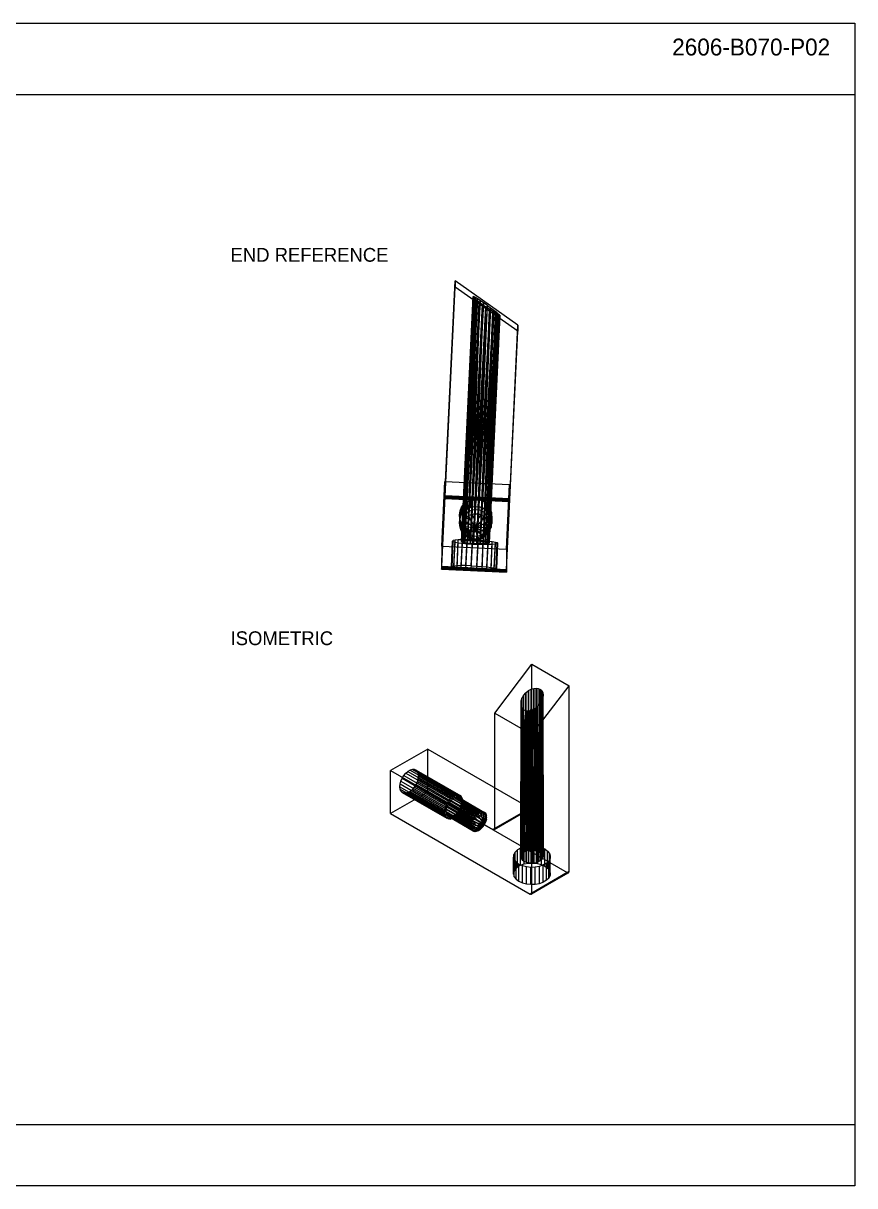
# Model space of a CAD drawing. Header units: inches. Extents: x 0.5 to 33.5, y 0.5 to 21.5.
# Drawn here: x 18.47 to 33.53, y 0.47 to 21.53 of the extents above; entities that cross this region are included whole.
import ezdxf
from ezdxf.enums import TextEntityAlignment as Align

# ---------------------------------------------------------------- set-up
doc = ezdxf.new("R2010")
doc.units = ezdxf.units.IN
doc.header["$MEASUREMENT"] = 0

msp = doc.modelspace()

# ---------------------------------------------------------------- linework, layer by layer
at = {"layer": 'OUTLINE'}
for p, q in [((0.472, 21.528), (33.528, 21.528)), ((33.528, 21.528), (33.528, 0.472)), ((0.472, 20.236), (33.528, 20.236)), ((26.103, 12.973), (26.288, 16.861)), ((27.428, 16.061), (26.288, 16.861)), ((26.288, 16.861), (26.288, 16.75)), ((26.047, 11.692), (26.288, 16.75)), ((27.427, 15.95), (26.288, 16.75)), ((26.404, 12.141), (26.615, 16.576)), ((26.404, 12.141), (26.616, 16.573)), ((26.412, 12.146), (26.619, 16.577)), ((26.634, 16.572), (26.412, 12.146)), ((26.619, 16.569), (26.412, 12.135)), ((26.412, 12.135), (26.63, 16.557)), ((26.433, 12.15), (26.634, 16.572)), ((26.66, 16.558), (26.433, 12.15)), ((26.63, 16.557), (26.433, 12.128)), ((26.433, 12.128), (26.65, 16.539)), ((26.467, 12.154), (26.66, 16.558)), ((26.65, 16.539), (26.467, 12.122)), ((26.696, 16.537), (26.467, 12.154)), ((26.467, 12.122), (26.682, 16.512)), ((26.512, 12.155), (26.696, 16.537)), ((26.745, 16.506), (26.512, 12.155)), ((26.512, 12.116), (26.727, 16.478)), ((26.566, 12.155), (26.745, 16.506)), ((26.804, 16.466), (26.566, 12.155)), ((26.566, 12.111), (26.783, 16.436)), ((26.619, 16.577), (26.615, 16.576)), ((26.615, 16.576), (26.616, 16.573)), ((26.616, 16.573), (26.619, 16.569)), ((26.634, 16.572), (26.619, 16.577)), ((26.619, 16.569), (26.63, 16.557)), ((26.624, 12.154), (26.804, 16.466)), ((26.783, 16.436), (26.624, 12.107)), ((26.63, 16.557), (26.65, 16.539)), ((26.66, 16.558), (26.634, 16.572)), ((26.65, 16.539), (26.682, 16.512)), ((26.696, 16.537), (26.66, 16.558)), ((26.682, 16.512), (26.727, 16.478)), ((26.745, 16.506), (26.696, 16.537)), ((26.727, 16.478), (26.783, 16.436)), ((26.804, 16.466), (26.745, 16.506)), ((26.783, 16.436), (26.846, 16.39)), ((26.869, 16.421), (26.804, 16.466)), ((26.869, 16.421), (26.624, 12.154)), ((26.624, 12.107), (26.846, 16.39)), ((26.684, 12.104), (26.846, 16.39)), ((26.911, 16.345), (26.684, 12.104)), ((26.869, 16.421), (26.685, 12.151)), ((26.685, 12.151), (26.933, 16.375)), ((26.933, 16.375), (26.743, 12.147)), ((26.743, 12.103), (26.911, 16.345)), ((26.97, 16.305), (26.743, 12.103)), ((26.989, 16.334), (26.796, 12.142)), ((26.796, 12.103), (26.97, 16.305)), ((27.019, 16.274), (26.796, 12.103)), ((26.841, 12.104), (27.019, 16.274)), ((27.056, 16.253), (26.841, 12.104)), ((27.033, 16.299), (26.842, 12.136)), ((26.842, 12.136), (27.065, 16.272)), ((26.911, 16.345), (26.846, 16.39)), ((26.869, 16.421), (26.933, 16.375)), ((27.065, 16.272), (26.876, 12.13)), ((26.876, 12.13), (27.085, 16.254)), ((26.876, 12.108), (27.056, 16.253)), ((27.082, 16.239), (26.876, 12.108)), ((27.085, 16.254), (26.897, 12.123)), ((26.897, 12.123), (27.096, 16.242)), ((26.897, 12.112), (27.082, 16.239)), ((27.096, 16.234), (26.897, 12.112)), ((27.099, 16.238), (26.904, 12.117)), ((26.904, 12.117), (27.1, 16.235)), ((26.97, 16.305), (26.911, 16.345)), ((26.933, 16.375), (26.989, 16.334)), ((27.019, 16.274), (26.97, 16.305)), ((26.989, 16.334), (27.033, 16.299)), ((27.056, 16.253), (27.019, 16.274)), ((27.033, 16.299), (27.065, 16.272)), ((27.082, 16.239), (27.056, 16.253)), ((27.065, 16.272), (27.085, 16.254)), ((27.096, 16.234), (27.082, 16.239)), ((27.085, 16.254), (27.096, 16.242)), ((27.096, 16.242), (27.099, 16.238)), ((27.1, 16.235), (27.096, 16.234)), ((27.099, 16.238), (27.1, 16.235)), ((27.278, 12.917), (27.428, 16.061)), ((27.428, 16.061), (27.427, 15.95)), ((27.222, 11.636), (27.427, 15.95)), ((26.046, 12.056), (26.101, 13.226)), ((26.101, 13.226), (26.1, 12.92)), ((26.101, 13.226), (27.276, 13.171)), ((27.221, 12.001), (27.276, 13.171)), ((27.276, 13.171), (27.275, 12.864)), ((26.1, 12.92), (26.101, 12.92)), ((26.1, 12.92), (27.275, 12.864)), ((26.101, 12.937), (26.102, 12.948)), ((26.101, 12.929), (26.101, 12.937)), ((26.101, 12.937), (27.276, 12.882)), ((26.101, 12.923), (26.101, 12.929)), ((26.101, 12.929), (27.276, 12.874)), ((26.101, 12.92), (26.101, 12.923)), ((26.101, 12.923), (27.276, 12.868)), ((26.101, 12.92), (27.276, 12.865)), ((26.102, 12.948), (26.103, 12.96)), ((26.102, 12.948), (27.277, 12.892)), ((26.103, 12.973), (27.278, 12.917)), ((26.103, 12.96), (26.103, 12.973)), ((26.103, 12.96), (27.278, 12.904)), ((26.45, 12.818), (26.506, 12.862)), ((26.506, 12.862), (26.505, 12.728)), ((26.506, 12.862), (26.57, 12.892)), ((26.57, 12.892), (26.639, 12.905)), ((26.57, 12.892), (26.57, 12.758)), ((26.639, 12.905), (26.71, 12.902)), ((26.639, 12.905), (26.639, 12.772)), ((26.778, 12.882), (26.71, 12.902)), ((26.71, 12.902), (26.71, 12.768)), ((26.839, 12.846), (26.778, 12.882)), ((26.778, 12.882), (26.778, 12.748)), ((26.89, 12.797), (26.839, 12.846)), ((26.839, 12.846), (26.839, 12.713)), ((27.275, 12.864), (27.276, 12.865)), ((27.276, 12.882), (27.277, 12.892)), ((27.276, 12.874), (27.276, 12.882)), ((27.276, 12.868), (27.276, 12.874)), ((27.276, 12.865), (27.276, 12.868)), ((27.277, 12.892), (27.278, 12.904)), ((27.278, 12.904), (27.278, 12.917)), ((26.367, 12.627), (26.379, 12.697)), ((26.379, 12.697), (26.407, 12.762)), ((26.379, 12.697), (26.379, 12.563)), ((26.407, 12.762), (26.45, 12.818)), ((26.407, 12.762), (26.407, 12.628)), ((26.407, 12.628), (26.45, 12.684)), ((26.45, 12.818), (26.45, 12.684)), ((26.45, 12.684), (26.505, 12.728)), ((26.452, 12.602), (26.487, 12.648)), ((26.487, 12.648), (26.533, 12.684)), ((26.487, 12.648), (26.487, 12.572)), ((26.505, 12.728), (26.57, 12.758)), ((26.533, 12.684), (26.586, 12.709)), ((26.533, 12.684), (26.533, 12.609)), ((26.533, 12.609), (26.585, 12.633)), ((26.57, 12.758), (26.639, 12.772)), ((26.586, 12.709), (26.585, 12.633)), ((26.585, 12.633), (26.643, 12.645)), ((26.585, 12.633), (26.632, 12.558)), ((26.586, 12.709), (26.643, 12.72)), ((26.643, 12.645), (26.632, 12.558)), ((26.639, 12.772), (26.71, 12.768)), ((26.643, 12.72), (26.643, 12.645)), ((26.643, 12.72), (26.701, 12.717)), ((26.643, 12.645), (26.701, 12.642)), ((26.701, 12.717), (26.701, 12.642)), ((26.757, 12.701), (26.701, 12.717)), ((26.757, 12.625), (26.701, 12.642)), ((26.701, 12.642), (26.704, 12.555)), ((26.778, 12.748), (26.71, 12.768)), ((26.757, 12.701), (26.757, 12.625)), ((26.807, 12.671), (26.757, 12.701)), ((26.839, 12.713), (26.778, 12.748)), ((26.807, 12.671), (26.807, 12.596)), ((26.849, 12.631), (26.807, 12.671)), ((26.89, 12.663), (26.839, 12.713)), ((26.928, 12.737), (26.89, 12.797)), ((26.89, 12.797), (26.89, 12.663)), ((26.927, 12.603), (26.89, 12.663)), ((26.928, 12.737), (26.927, 12.603)), ((26.95, 12.67), (26.928, 12.737)), ((26.95, 12.67), (26.949, 12.536)), ((26.955, 12.599), (26.95, 12.67)), ((26.367, 12.627), (26.367, 12.494)), ((26.373, 12.557), (26.367, 12.627)), ((26.367, 12.494), (26.379, 12.563)), ((26.372, 12.423), (26.367, 12.494)), ((26.373, 12.557), (26.372, 12.423)), ((26.394, 12.356), (26.372, 12.423)), ((26.395, 12.49), (26.373, 12.557)), ((26.379, 12.563), (26.407, 12.628)), ((26.395, 12.49), (26.394, 12.356)), ((26.432, 12.43), (26.395, 12.49)), ((26.419, 12.491), (26.429, 12.548)), ((26.419, 12.491), (26.419, 12.416)), ((26.423, 12.433), (26.419, 12.491)), ((26.419, 12.416), (26.519, 12.476)), ((26.419, 12.416), (26.429, 12.473)), ((26.423, 12.433), (26.423, 12.358)), ((26.441, 12.378), (26.423, 12.433)), ((26.429, 12.548), (26.452, 12.602)), ((26.429, 12.548), (26.429, 12.473)), ((26.429, 12.473), (26.452, 12.526)), ((26.429, 12.473), (26.519, 12.476)), ((26.432, 12.43), (26.432, 12.296)), ((26.483, 12.381), (26.432, 12.43)), ((26.452, 12.602), (26.452, 12.526)), ((26.452, 12.526), (26.487, 12.572)), ((26.452, 12.526), (26.519, 12.476)), ((26.487, 12.572), (26.533, 12.609)), ((26.487, 12.572), (26.566, 12.53)), ((26.519, 12.476), (26.66, 12.391)), ((26.519, 12.476), (26.59, 12.434)), ((26.533, 12.609), (26.566, 12.53)), ((26.566, 12.53), (26.613, 12.46)), ((26.59, 12.434), (26.66, 12.391)), ((26.613, 12.46), (26.66, 12.391)), ((26.632, 12.558), (26.646, 12.474)), ((26.646, 12.474), (26.66, 12.391)), ((26.682, 12.473), (26.66, 12.391)), ((26.809, 12.463), (26.66, 12.391)), ((26.714, 12.456), (26.66, 12.391)), ((26.735, 12.427), (26.66, 12.391)), ((26.704, 12.555), (26.682, 12.473)), ((26.757, 12.625), (26.704, 12.555)), ((26.767, 12.521), (26.714, 12.456)), ((26.809, 12.463), (26.735, 12.427)), ((26.807, 12.596), (26.757, 12.625)), ((26.807, 12.596), (26.767, 12.521)), ((26.849, 12.555), (26.767, 12.521)), ((26.849, 12.555), (26.807, 12.596)), ((26.88, 12.506), (26.809, 12.463)), ((26.902, 12.393), (26.809, 12.463)), ((26.898, 12.451), (26.809, 12.463)), ((26.849, 12.631), (26.849, 12.555)), ((26.88, 12.581), (26.849, 12.631)), ((26.88, 12.506), (26.849, 12.555)), ((26.872, 12.409), (26.915, 12.465)), ((26.88, 12.581), (26.88, 12.506)), ((26.898, 12.526), (26.88, 12.581)), ((26.898, 12.451), (26.88, 12.506)), ((26.893, 12.411), (26.902, 12.468)), ((26.898, 12.526), (26.898, 12.451)), ((26.902, 12.468), (26.898, 12.526)), ((26.902, 12.393), (26.898, 12.451)), ((26.902, 12.468), (26.902, 12.393)), ((26.915, 12.465), (26.914, 12.332)), ((26.915, 12.465), (26.943, 12.53)), ((26.949, 12.536), (26.927, 12.603)), ((26.943, 12.53), (26.955, 12.599)), ((26.943, 12.53), (26.943, 12.396)), ((26.943, 12.396), (26.954, 12.466)), ((26.954, 12.466), (26.949, 12.536)), ((26.955, 12.599), (26.954, 12.466)), ((26.432, 12.296), (26.394, 12.356)), ((26.423, 12.358), (26.419, 12.416)), ((26.419, 12.416), (26.512, 12.337)), ((26.419, 12.416), (26.66, 12.391)), ((26.441, 12.303), (26.423, 12.358)), ((26.423, 12.358), (26.512, 12.337)), ((26.482, 12.247), (26.432, 12.296)), ((26.441, 12.378), (26.441, 12.303)), ((26.472, 12.329), (26.441, 12.378)), ((26.441, 12.303), (26.512, 12.337)), ((26.472, 12.254), (26.441, 12.303)), ((26.472, 12.329), (26.472, 12.254)), ((26.514, 12.288), (26.472, 12.329)), ((26.472, 12.254), (26.554, 12.279)), ((26.514, 12.213), (26.472, 12.254)), ((26.483, 12.381), (26.482, 12.247)), ((26.544, 12.211), (26.482, 12.247)), ((26.544, 12.345), (26.483, 12.381)), ((26.512, 12.337), (26.66, 12.391)), ((26.512, 12.337), (26.586, 12.364)), ((26.514, 12.288), (26.514, 12.213)), ((26.564, 12.259), (26.514, 12.288)), ((26.514, 12.213), (26.554, 12.279)), ((26.564, 12.184), (26.514, 12.213)), ((26.544, 12.345), (26.544, 12.211)), ((26.612, 12.325), (26.544, 12.345)), ((26.554, 12.279), (26.607, 12.335)), ((26.564, 12.259), (26.564, 12.184)), ((26.62, 12.242), (26.564, 12.259)), ((26.564, 12.184), (26.617, 12.245)), ((26.586, 12.364), (26.66, 12.391)), ((26.607, 12.335), (26.66, 12.391)), ((26.612, 12.325), (26.611, 12.191)), ((26.612, 12.325), (26.683, 12.321)), ((26.617, 12.245), (26.639, 12.318)), ((26.62, 12.167), (26.617, 12.245)), ((26.62, 12.242), (26.62, 12.167)), ((26.62, 12.242), (26.678, 12.24)), ((26.639, 12.318), (26.66, 12.391)), ((26.902, 12.393), (26.66, 12.391)), ((26.675, 12.316), (26.66, 12.391)), ((26.708, 12.33), (26.66, 12.391)), ((26.731, 12.357), (26.66, 12.391)), ((26.802, 12.323), (26.66, 12.391)), ((26.689, 12.242), (26.675, 12.316)), ((26.678, 12.24), (26.736, 12.251)), ((26.678, 12.164), (26.689, 12.242)), ((26.678, 12.24), (26.678, 12.164)), ((26.683, 12.321), (26.682, 12.188)), ((26.683, 12.321), (26.752, 12.335)), ((26.735, 12.176), (26.689, 12.242)), ((26.755, 12.27), (26.708, 12.33)), ((26.802, 12.323), (26.731, 12.357)), ((26.736, 12.251), (26.735, 12.176)), ((26.736, 12.251), (26.788, 12.275)), ((26.752, 12.335), (26.817, 12.365)), ((26.752, 12.335), (26.752, 12.201)), ((26.752, 12.201), (26.816, 12.231)), ((26.788, 12.2), (26.755, 12.27)), ((26.834, 12.236), (26.755, 12.27)), ((26.788, 12.275), (26.834, 12.312)), ((26.788, 12.275), (26.788, 12.2)), ((26.788, 12.2), (26.834, 12.236)), ((26.902, 12.393), (26.802, 12.323)), ((26.892, 12.336), (26.802, 12.323)), ((26.869, 12.283), (26.802, 12.323)), ((26.817, 12.365), (26.816, 12.231)), ((26.816, 12.231), (26.871, 12.275)), ((26.817, 12.365), (26.872, 12.409)), ((26.834, 12.312), (26.869, 12.358)), ((26.834, 12.312), (26.834, 12.236)), ((26.834, 12.236), (26.869, 12.283)), ((26.869, 12.358), (26.893, 12.411)), ((26.869, 12.358), (26.869, 12.283)), ((26.869, 12.283), (26.892, 12.336)), ((26.872, 12.409), (26.871, 12.275)), ((26.871, 12.275), (26.914, 12.332)), ((26.893, 12.411), (26.892, 12.336)), ((26.892, 12.336), (26.902, 12.393)), ((26.914, 12.332), (26.943, 12.396)), ((26.046, 12.056), (26.044, 11.639)), ((26.046, 12.056), (27.221, 12.001)), ((26.221, 11.681), (26.243, 12.148)), ((26.233, 11.689), (26.255, 12.157)), ((26.233, 11.671), (26.255, 12.139)), ((26.255, 12.157), (26.243, 12.148)), ((26.243, 12.148), (26.255, 12.139)), ((26.29, 12.164), (26.255, 12.157)), ((26.255, 12.139), (26.29, 12.128)), ((26.268, 11.696), (26.29, 12.164)), ((26.268, 11.66), (26.29, 12.128)), ((26.347, 12.169), (26.29, 12.164)), ((26.29, 12.128), (26.346, 12.118)), ((26.324, 11.701), (26.347, 12.169)), ((26.324, 11.65), (26.346, 12.118)), ((26.346, 12.118), (26.421, 12.108)), ((26.421, 12.172), (26.347, 12.169)), ((26.398, 11.64), (26.421, 12.108)), ((26.399, 11.704), (26.421, 12.172)), ((26.412, 12.146), (26.404, 12.141)), ((26.404, 12.141), (26.412, 12.135)), ((26.433, 12.15), (26.412, 12.146)), ((26.412, 12.135), (26.433, 12.128)), ((26.509, 12.172), (26.421, 12.172)), ((26.421, 12.108), (26.508, 12.099)), ((26.467, 12.154), (26.433, 12.15)), ((26.433, 12.128), (26.467, 12.122)), ((26.512, 12.155), (26.467, 12.154)), ((26.467, 12.122), (26.512, 12.116)), ((26.486, 11.704), (26.509, 12.172)), ((26.486, 11.632), (26.508, 12.099)), ((26.508, 12.099), (26.605, 12.093)), ((26.605, 12.17), (26.509, 12.172)), ((26.566, 12.155), (26.512, 12.155)), ((26.512, 12.116), (26.566, 12.111)), ((26.611, 12.191), (26.544, 12.211)), ((26.62, 12.167), (26.564, 12.184)), ((26.624, 12.154), (26.566, 12.155)), ((26.566, 12.111), (26.624, 12.107)), ((26.582, 11.625), (26.605, 12.093)), ((26.583, 11.702), (26.605, 12.17)), ((26.605, 12.17), (26.704, 12.165)), ((26.605, 12.093), (26.704, 12.088)), ((26.611, 12.191), (26.682, 12.188)), ((26.62, 12.167), (26.678, 12.164)), ((26.624, 12.154), (26.685, 12.151)), ((26.624, 12.107), (26.684, 12.104)), ((26.678, 12.164), (26.735, 12.176)), ((26.682, 12.188), (26.752, 12.201)), ((26.682, 11.697), (26.704, 12.165)), ((26.682, 11.62), (26.704, 12.088)), ((26.743, 12.103), (26.684, 12.104)), ((26.685, 12.151), (26.743, 12.147)), ((26.704, 12.165), (26.8, 12.159)), ((26.8, 12.086), (26.704, 12.088)), ((26.735, 12.176), (26.788, 12.2)), ((26.743, 12.147), (26.796, 12.142)), ((26.796, 12.103), (26.743, 12.103)), ((26.778, 11.691), (26.8, 12.159)), ((26.778, 11.618), (26.8, 12.086)), ((26.796, 12.142), (26.842, 12.136)), ((26.841, 12.104), (26.796, 12.103)), ((26.8, 12.159), (26.888, 12.15)), ((26.888, 12.086), (26.8, 12.086)), ((26.876, 12.108), (26.841, 12.104)), ((26.842, 12.136), (26.876, 12.13)), ((26.866, 11.682), (26.888, 12.15)), ((26.866, 11.618), (26.888, 12.086)), ((26.876, 12.13), (26.897, 12.123)), ((26.897, 12.112), (26.876, 12.108)), ((26.888, 12.15), (26.962, 12.14)), ((26.962, 12.089), (26.888, 12.086)), ((26.897, 12.123), (26.904, 12.117)), ((26.904, 12.117), (26.897, 12.112)), ((26.94, 11.672), (26.962, 12.14)), ((26.94, 11.621), (26.962, 12.089)), ((26.962, 12.14), (27.019, 12.13)), ((27.018, 12.094), (26.962, 12.089)), ((26.996, 11.662), (27.019, 12.13)), ((26.996, 11.626), (27.018, 12.094)), ((27.054, 12.101), (27.018, 12.094)), ((27.019, 12.13), (27.054, 12.12)), ((27.031, 11.652), (27.054, 12.12)), ((27.031, 11.633), (27.054, 12.101)), ((27.043, 11.642), (27.066, 12.11)), ((27.054, 12.12), (27.066, 12.11)), ((27.066, 12.11), (27.054, 12.101)), ((27.221, 12.001), (27.219, 11.583)), ((26.044, 11.639), (26.045, 11.639)), ((26.044, 11.639), (27.219, 11.583)), ((26.045, 11.648), (26.046, 11.656)), ((26.045, 11.642), (26.045, 11.648)), ((26.045, 11.648), (27.22, 11.593)), ((26.045, 11.639), (26.045, 11.642)), ((26.045, 11.642), (27.22, 11.587)), ((26.045, 11.639), (27.22, 11.584)), ((26.046, 11.667), (26.047, 11.679)), ((26.046, 11.656), (26.046, 11.667)), ((26.046, 11.667), (27.221, 11.611)), ((26.046, 11.656), (27.221, 11.601)), ((26.047, 11.692), (27.222, 11.636)), ((26.047, 11.679), (26.047, 11.692)), ((26.047, 11.679), (27.222, 11.623)), ((26.233, 11.689), (26.221, 11.681)), ((26.221, 11.681), (26.233, 11.671)), ((26.268, 11.696), (26.233, 11.689)), ((26.233, 11.671), (26.268, 11.66)), ((26.324, 11.701), (26.268, 11.696)), ((26.268, 11.66), (26.324, 11.65)), ((26.399, 11.704), (26.324, 11.701)), ((26.324, 11.65), (26.398, 11.64)), ((26.398, 11.64), (26.486, 11.632)), ((26.486, 11.704), (26.399, 11.704)), ((26.583, 11.702), (26.486, 11.704)), ((26.486, 11.632), (26.582, 11.625)), ((26.582, 11.625), (26.682, 11.62)), ((26.583, 11.702), (26.682, 11.697)), ((26.682, 11.697), (26.778, 11.691)), ((26.778, 11.618), (26.682, 11.62)), ((26.778, 11.691), (26.866, 11.682)), ((26.866, 11.618), (26.778, 11.618)), ((26.866, 11.682), (26.94, 11.672)), ((26.94, 11.621), (26.866, 11.618)), ((26.94, 11.672), (26.996, 11.662)), ((26.996, 11.626), (26.94, 11.621)), ((26.996, 11.662), (27.031, 11.652)), ((27.031, 11.633), (26.996, 11.626)), ((27.031, 11.652), (27.043, 11.642)), ((27.043, 11.642), (27.031, 11.633)), ((27.219, 11.583), (27.22, 11.584)), ((27.22, 11.593), (27.221, 11.601)), ((27.22, 11.587), (27.22, 11.593)), ((27.22, 11.584), (27.22, 11.587)), ((27.221, 11.611), (27.222, 11.623)), ((27.221, 11.601), (27.221, 11.611)), ((27.222, 11.623), (27.222, 11.636)), ((27.006, 9.032), (27.679, 9.917)), ((27.679, 7.33), (27.679, 9.917)), ((27.679, 9.917), (28.353, 9.528)), ((27.668, 9.467), (27.713, 9.481)), ((27.679, 8.643), (28.353, 9.528)), ((27.692, 6.552), (27.713, 9.481)), ((27.713, 9.481), (27.757, 9.486)), ((27.713, 9.481), (27.74, 6.547)), ((27.74, 6.547), (27.757, 9.486)), ((27.757, 9.486), (27.795, 9.48)), ((27.757, 9.486), (27.784, 6.536)), ((27.784, 6.536), (27.795, 9.48)), ((27.795, 9.48), (27.823, 9.468)), ((28.353, 6.163), (28.353, 9.528)), ((27.499, 9.301), (27.481, 9.248)), ((27.499, 9.301), (27.495, 6.483)), ((27.53, 9.354), (27.499, 9.301)), ((27.52, 6.508), (27.499, 9.301)), ((27.53, 9.354), (27.52, 6.508)), ((27.53, 9.354), (27.571, 9.402)), ((27.53, 9.354), (27.554, 6.528)), ((27.554, 6.528), (27.571, 9.402)), ((27.571, 9.402), (27.619, 9.441)), ((27.571, 9.402), (27.596, 6.542)), ((27.596, 6.542), (27.619, 9.441)), ((27.619, 9.441), (27.668, 9.467)), ((27.619, 9.441), (27.643, 6.551)), ((27.643, 6.551), (27.668, 9.467)), ((27.668, 9.467), (27.692, 6.552)), ((27.823, 6.518), (27.823, 9.468)), ((27.823, 9.468), (27.835, 9.46)), ((27.823, 6.518), (27.835, 9.46)), ((27.835, 9.46), (27.846, 9.45)), ((27.846, 9.45), (27.863, 9.428)), ((27.846, 9.45), (27.853, 6.496)), ((27.853, 6.496), (27.863, 9.428)), ((27.878, 9.312), (27.86, 9.259)), ((27.863, 9.428), (27.876, 9.398)), ((27.863, 9.428), (27.873, 6.47)), ((27.873, 6.47), (27.876, 9.398)), ((27.876, 9.398), (27.882, 9.359)), ((27.876, 9.398), (27.882, 6.442)), ((27.882, 9.359), (27.878, 9.312)), ((27.879, 6.414), (27.878, 9.312)), ((27.882, 6.442), (27.882, 9.359)), ((27.481, 9.248), (27.477, 9.201)), ((27.477, 9.201), (27.477, 6.428)), ((27.477, 9.201), (27.483, 9.162)), ((27.477, 6.428), (27.483, 9.162)), ((27.481, 9.248), (27.48, 6.457)), ((27.483, 9.162), (27.486, 6.401)), ((27.483, 9.162), (27.495, 9.132)), ((27.486, 6.401), (27.495, 9.132)), ((27.495, 9.132), (27.506, 6.375)), ((27.495, 9.132), (27.513, 9.11)), ((27.506, 6.375), (27.513, 9.11)), ((27.513, 9.11), (27.524, 9.1)), ((27.524, 9.1), (27.536, 6.353)), ((27.524, 9.1), (27.536, 9.092)), ((27.536, 6.353), (27.536, 9.092)), ((27.536, 9.092), (27.564, 9.08)), ((27.564, 9.08), (27.602, 9.075)), ((27.564, 9.08), (27.575, 6.335)), ((27.575, 6.335), (27.602, 9.075)), ((27.602, 9.075), (27.646, 9.079)), ((27.602, 9.075), (27.619, 6.324)), ((27.619, 6.324), (27.646, 9.079)), ((27.646, 9.079), (27.691, 9.093)), ((27.646, 9.079), (27.667, 6.319)), ((27.667, 6.319), (27.691, 9.093)), ((27.691, 9.093), (27.74, 9.119)), ((27.691, 9.093), (27.716, 6.32)), ((27.716, 6.32), (27.74, 9.119)), ((27.74, 9.119), (27.788, 9.158)), ((27.74, 9.119), (27.763, 6.329)), ((27.763, 6.329), (27.788, 9.158)), ((27.788, 9.158), (27.829, 9.206)), ((27.788, 9.158), (27.805, 6.343)), ((27.805, 6.343), (27.829, 9.206)), ((27.86, 9.259), (27.829, 9.206)), ((27.839, 6.363), (27.829, 9.206)), ((27.86, 9.259), (27.839, 6.363)), ((27.864, 6.387), (27.86, 9.259)), ((27.006, 6.941), (27.006, 9.032)), ((27.006, 9.032), (27.679, 8.643)), ((27.679, 5.774), (27.679, 8.643)), ((25.793, 8.381), (25.119, 7.992)), ((25.793, 7.603), (25.793, 8.381)), ((25.793, 8.381), (27.646, 7.311)), ((25.476, 8.002), (25.435, 7.978)), ((25.516, 8.013), (25.476, 8.002)), ((25.476, 8.002), (26.285, 7.535)), ((25.552, 8.012), (25.516, 8.013)), ((25.516, 8.013), (26.324, 7.547)), ((25.582, 7.999), (25.552, 8.012)), ((25.552, 8.012), (26.36, 7.546)), ((25.119, 7.992), (26.972, 6.922)), ((25.119, 7.213), (25.119, 7.992)), ((25.292, 7.749), (25.307, 7.801)), ((25.307, 7.801), (25.33, 7.853)), ((25.307, 7.801), (26.115, 7.334)), ((25.33, 7.853), (25.36, 7.902)), ((25.33, 7.853), (26.138, 7.386)), ((25.36, 7.902), (25.396, 7.944)), ((25.36, 7.902), (26.169, 7.435)), ((25.396, 7.944), (25.435, 7.978)), ((25.396, 7.944), (26.205, 7.478)), ((25.435, 7.978), (26.244, 7.512)), ((25.605, 7.974), (25.582, 7.999)), ((25.582, 7.999), (26.391, 7.532)), ((25.582, 7.741), (25.605, 7.793)), ((25.619, 7.938), (25.605, 7.974)), ((25.605, 7.974), (26.414, 7.507)), ((25.605, 7.793), (25.619, 7.845)), ((25.605, 7.793), (26.414, 7.326)), ((25.624, 7.894), (25.619, 7.938)), ((25.619, 7.938), (26.428, 7.471)), ((25.619, 7.845), (25.624, 7.894)), ((25.619, 7.845), (26.428, 7.378)), ((25.624, 7.894), (26.433, 7.427)), ((25.793, 7.603), (25.119, 7.213)), ((25.287, 7.7), (25.292, 7.749)), ((25.287, 7.7), (26.096, 7.233)), ((25.292, 7.656), (25.287, 7.7)), ((25.292, 7.749), (26.101, 7.282)), ((25.292, 7.656), (26.101, 7.189)), ((25.307, 7.621), (25.292, 7.656)), ((25.307, 7.621), (26.115, 7.154)), ((25.33, 7.595), (25.307, 7.621)), ((25.33, 7.595), (26.138, 7.128)), ((25.36, 7.582), (25.33, 7.595)), ((25.36, 7.582), (26.169, 7.115)), ((25.396, 7.581), (25.36, 7.582)), ((25.435, 7.592), (25.396, 7.581)), ((25.396, 7.581), (26.205, 7.114)), ((25.476, 7.616), (25.435, 7.592)), ((25.435, 7.592), (26.244, 7.125)), ((25.476, 7.616), (25.516, 7.65)), ((25.476, 7.616), (26.285, 7.149)), ((25.516, 7.65), (25.552, 7.692)), ((25.516, 7.65), (26.324, 7.183)), ((25.552, 7.692), (25.582, 7.741)), ((25.552, 7.692), (26.36, 7.225)), ((25.582, 7.741), (26.391, 7.274)), ((25.793, 7.603), (28.32, 6.144)), ((26.115, 7.334), (26.138, 7.386)), ((26.138, 7.386), (26.169, 7.435)), ((26.142, 7.334), (26.161, 7.376)), ((26.161, 7.376), (26.186, 7.416)), ((26.161, 7.376), (26.617, 7.113)), ((26.169, 7.435), (26.205, 7.478)), ((26.186, 7.416), (26.215, 7.451)), ((26.186, 7.416), (26.642, 7.153)), ((26.205, 7.478), (26.244, 7.512)), ((26.215, 7.451), (26.248, 7.479)), ((26.215, 7.451), (26.671, 7.188)), ((26.285, 7.535), (26.244, 7.512)), ((26.281, 7.499), (26.248, 7.479)), ((26.248, 7.479), (26.704, 7.216)), ((26.314, 7.508), (26.281, 7.499)), ((26.281, 7.499), (26.737, 7.235)), ((26.324, 7.547), (26.285, 7.535)), ((26.314, 7.508), (26.769, 7.245)), ((26.343, 7.507), (26.314, 7.508)), ((26.36, 7.546), (26.324, 7.547)), ((26.343, 7.507), (26.799, 7.244)), ((26.368, 7.496), (26.343, 7.507)), ((26.391, 7.532), (26.36, 7.546)), ((26.368, 7.496), (26.824, 7.233)), ((26.387, 7.475), (26.368, 7.496)), ((26.387, 7.475), (26.843, 7.212)), ((26.399, 7.446), (26.387, 7.475)), ((26.387, 7.327), (26.399, 7.37)), ((26.414, 7.507), (26.391, 7.532)), ((26.399, 7.446), (26.855, 7.183)), ((26.403, 7.41), (26.399, 7.446)), ((26.399, 7.37), (26.403, 7.41)), ((26.399, 7.37), (26.855, 7.106)), ((26.403, 7.41), (26.859, 7.147)), ((26.428, 7.471), (26.414, 7.507)), ((26.414, 7.326), (26.428, 7.378)), ((26.433, 7.427), (26.428, 7.471)), ((26.428, 7.378), (26.433, 7.427)), ((25.119, 7.213), (27.646, 5.755)), ((26.096, 7.233), (26.101, 7.282)), ((26.101, 7.189), (26.096, 7.233)), ((26.101, 7.282), (26.115, 7.334)), ((26.115, 7.154), (26.101, 7.189)), ((26.126, 7.25), (26.13, 7.291)), ((26.126, 7.25), (26.582, 6.987)), ((26.13, 7.214), (26.126, 7.25)), ((26.13, 7.291), (26.142, 7.334)), ((26.13, 7.291), (26.586, 7.028)), ((26.13, 7.214), (26.586, 6.951)), ((26.142, 7.185), (26.13, 7.214)), ((26.142, 7.334), (26.598, 7.071)), ((26.142, 7.185), (26.598, 6.922)), ((26.161, 7.164), (26.142, 7.185)), ((26.161, 7.164), (26.617, 6.901)), ((26.186, 7.153), (26.161, 7.164)), ((26.248, 7.162), (26.215, 7.152)), ((26.281, 7.181), (26.248, 7.162)), ((26.248, 7.162), (26.704, 6.899)), ((26.281, 7.181), (26.314, 7.209)), ((26.281, 7.181), (26.737, 6.918)), ((26.285, 7.149), (26.324, 7.183)), ((26.314, 7.209), (26.343, 7.244)), ((26.314, 7.209), (26.769, 6.946)), ((26.324, 7.183), (26.36, 7.225)), ((26.343, 7.244), (26.368, 7.284)), ((26.343, 7.244), (26.799, 6.981)), ((26.36, 7.225), (26.391, 7.274)), ((26.368, 7.284), (26.387, 7.327)), ((26.368, 7.284), (26.824, 7.021)), ((26.387, 7.327), (26.843, 7.064)), ((26.391, 7.274), (26.414, 7.326)), ((26.642, 7.153), (26.671, 7.188)), ((26.671, 7.188), (26.704, 7.216)), ((26.671, 7.188), (26.727, 7.143)), ((26.737, 7.235), (26.704, 7.216)), ((26.704, 7.216), (26.727, 7.143)), ((26.769, 7.245), (26.737, 7.235)), ((26.737, 7.235), (26.769, 7.167)), ((26.769, 7.245), (26.769, 7.167)), ((26.799, 7.244), (26.769, 7.245)), ((26.769, 7.167), (26.786, 7.093)), ((26.799, 7.244), (26.806, 7.168)), ((26.824, 7.233), (26.799, 7.244)), ((26.806, 7.168), (26.805, 7.093)), ((26.824, 7.233), (26.806, 7.168)), ((26.843, 7.212), (26.824, 7.233)), ((26.843, 7.212), (26.831, 7.145)), ((26.855, 7.183), (26.831, 7.145)), ((26.855, 7.183), (26.843, 7.212)), ((26.859, 7.147), (26.855, 7.183)), ((27.646, 7.311), (26.972, 6.922)), ((27.653, 7.307), (26.979, 6.918)), ((27.66, 7.306), (26.987, 6.917)), ((27.667, 7.307), (26.993, 6.918)), ((27.672, 7.31), (26.998, 6.921)), ((27.676, 7.315), (27.002, 6.926)), ((27.679, 7.322), (27.005, 6.933)), ((27.679, 7.33), (27.006, 6.941)), ((27.646, 7.311), (27.653, 7.307)), ((27.653, 7.307), (27.66, 7.306)), ((27.66, 7.306), (27.667, 7.307)), ((27.667, 7.307), (27.672, 7.31)), ((27.672, 7.31), (27.676, 7.315)), ((27.676, 7.315), (27.679, 7.322)), ((27.679, 7.322), (27.679, 7.33)), ((26.138, 7.128), (26.115, 7.154)), ((26.169, 7.115), (26.138, 7.128)), ((26.205, 7.114), (26.169, 7.115)), ((26.186, 7.153), (26.642, 6.89)), ((26.215, 7.152), (26.186, 7.153)), ((26.244, 7.125), (26.205, 7.114)), ((26.215, 7.152), (26.671, 6.889)), ((26.285, 7.149), (26.244, 7.125)), ((26.582, 6.987), (26.665, 7.049)), ((26.582, 6.987), (26.586, 7.028)), ((26.582, 6.987), (26.803, 7.019)), ((26.586, 6.951), (26.582, 6.987)), ((26.582, 6.987), (26.665, 6.957)), ((26.586, 7.028), (26.598, 7.071)), ((26.586, 7.028), (26.665, 7.049)), ((26.586, 6.951), (26.665, 6.957)), ((26.598, 6.922), (26.586, 6.951)), ((26.598, 7.071), (26.617, 7.113)), ((26.598, 7.071), (26.665, 7.049)), ((26.598, 6.922), (26.665, 6.957)), ((26.617, 7.113), (26.642, 7.153)), ((26.617, 7.113), (26.69, 7.101)), ((26.642, 7.153), (26.69, 7.101)), ((26.665, 7.049), (26.803, 7.019)), ((26.665, 7.049), (26.734, 7.034)), ((26.665, 6.957), (26.803, 7.019)), ((26.665, 6.957), (26.734, 6.988)), ((26.69, 7.101), (26.747, 7.06)), ((26.69, 6.934), (26.747, 6.977)), ((26.727, 7.143), (26.765, 7.081)), ((26.727, 6.935), (26.765, 6.977)), ((26.734, 7.034), (26.803, 7.019)), ((26.734, 6.988), (26.803, 7.019)), ((26.737, 6.918), (26.769, 6.959)), ((26.747, 7.06), (26.803, 7.019)), ((26.747, 6.977), (26.803, 7.019)), ((26.765, 7.081), (26.803, 7.019)), ((26.765, 6.977), (26.803, 7.019)), ((26.769, 6.959), (26.786, 6.989)), ((26.769, 6.946), (26.799, 6.981)), ((26.769, 6.946), (26.769, 6.959)), ((26.786, 7.093), (26.803, 7.019)), ((26.786, 6.989), (26.803, 7.019)), ((26.799, 6.981), (26.824, 7.021)), ((26.799, 6.981), (26.806, 7.001)), ((26.859, 7.147), (26.803, 7.019)), ((26.831, 7.145), (26.803, 7.019)), ((26.805, 7.093), (26.803, 7.019)), ((26.817, 7.082), (26.803, 7.019)), ((26.831, 7.053), (26.803, 7.019)), ((26.817, 7.036), (26.803, 7.019)), ((26.805, 7.01), (26.803, 7.019)), ((26.806, 7.001), (26.805, 7.01)), ((26.824, 7.021), (26.806, 7.001)), ((26.831, 7.145), (26.817, 7.082)), ((26.831, 7.053), (26.817, 7.036)), ((26.824, 7.021), (26.843, 7.064)), ((26.859, 7.147), (26.831, 7.053)), ((26.859, 7.147), (26.831, 7.145)), ((26.855, 7.106), (26.831, 7.053)), ((26.843, 7.064), (26.831, 7.053)), ((26.843, 7.064), (26.855, 7.106)), ((26.855, 7.106), (26.859, 7.147)), ((26.617, 6.901), (26.598, 6.922)), ((26.617, 6.901), (26.69, 6.934)), ((26.642, 6.89), (26.617, 6.901)), ((26.642, 6.89), (26.69, 6.934)), ((26.671, 6.889), (26.642, 6.89)), ((26.671, 6.889), (26.727, 6.935)), ((26.704, 6.899), (26.671, 6.889)), ((26.704, 6.899), (26.727, 6.935)), ((26.737, 6.918), (26.704, 6.899)), ((26.737, 6.918), (26.769, 6.946)), ((26.972, 6.922), (26.979, 6.918)), ((26.979, 6.918), (26.987, 6.917)), ((26.987, 6.917), (26.993, 6.918)), ((26.993, 6.918), (26.998, 6.921)), ((26.998, 6.921), (27.002, 6.926)), ((27.002, 6.926), (27.005, 6.933)), ((27.005, 6.933), (27.006, 6.941)), ((27.417, 6.554), (27.375, 6.514)), ((27.474, 6.587), (27.417, 6.554)), ((27.417, 6.243), (27.417, 6.554)), ((27.474, 6.587), (27.543, 6.611)), ((27.474, 6.276), (27.474, 6.587)), ((27.554, 6.528), (27.52, 6.508)), ((27.543, 6.611), (27.619, 6.625)), ((27.543, 6.3), (27.543, 6.611)), ((27.554, 6.528), (27.596, 6.542)), ((27.596, 6.542), (27.643, 6.551)), ((27.619, 6.625), (27.7, 6.628)), ((27.619, 6.314), (27.619, 6.625)), ((27.643, 6.551), (27.692, 6.552)), ((27.692, 6.552), (27.74, 6.547)), ((27.7, 6.316), (27.7, 6.628)), ((27.7, 6.628), (27.779, 6.619)), ((27.74, 6.547), (27.784, 6.536)), ((27.779, 6.308), (27.779, 6.619)), ((27.779, 6.619), (27.852, 6.6)), ((27.784, 6.536), (27.823, 6.518)), ((27.852, 6.289), (27.852, 6.6)), ((27.852, 6.6), (27.915, 6.572)), ((27.915, 6.26), (27.915, 6.572)), ((27.915, 6.572), (27.965, 6.535)), ((27.965, 6.535), (27.998, 6.493)), ((27.965, 6.224), (27.965, 6.535)), ((27.351, 6.47), (27.347, 6.424)), ((27.347, 6.113), (27.347, 6.424)), ((27.347, 6.424), (27.361, 6.378)), ((27.375, 6.514), (27.351, 6.47)), ((27.351, 6.159), (27.351, 6.47)), ((27.361, 6.067), (27.361, 6.378)), ((27.361, 6.378), (27.394, 6.336)), ((27.375, 6.203), (27.375, 6.514)), ((27.394, 6.336), (27.444, 6.299)), ((27.394, 6.025), (27.394, 6.336)), ((27.48, 6.457), (27.477, 6.428)), ((27.477, 6.428), (27.486, 6.401)), ((27.495, 6.483), (27.48, 6.457)), ((27.486, 6.401), (27.506, 6.375)), ((27.52, 6.508), (27.495, 6.483)), ((27.506, 6.375), (27.536, 6.353)), ((27.536, 6.353), (27.575, 6.335)), ((27.575, 6.335), (27.619, 6.324)), ((27.619, 6.324), (27.667, 6.319)), ((27.667, 6.319), (27.716, 6.32)), ((27.716, 6.32), (27.763, 6.329)), ((27.763, 6.329), (27.805, 6.343)), ((27.839, 6.363), (27.805, 6.343)), ((27.823, 6.518), (27.853, 6.496)), ((27.864, 6.387), (27.839, 6.363)), ((27.853, 6.496), (27.873, 6.47)), ((27.879, 6.414), (27.864, 6.387)), ((27.873, 6.47), (27.882, 6.442)), ((27.882, 6.442), (27.879, 6.414)), ((27.984, 6.356), (27.942, 6.317)), ((28.008, 6.401), (27.984, 6.356)), ((27.984, 6.045), (27.984, 6.356)), ((27.998, 6.493), (28.012, 6.447)), ((27.998, 6.181), (27.998, 6.493)), ((28.012, 6.447), (28.008, 6.401)), ((28.008, 6.089), (28.008, 6.401)), ((28.012, 6.136), (28.012, 6.447)), ((27.351, 6.159), (27.347, 6.113)), ((27.347, 6.113), (27.361, 6.067)), ((27.375, 6.203), (27.351, 6.159)), ((27.417, 6.243), (27.375, 6.203)), ((27.474, 6.276), (27.417, 6.243)), ((27.444, 5.988), (27.444, 6.299)), ((27.444, 6.299), (27.507, 6.271)), ((27.474, 6.276), (27.543, 6.3)), ((27.507, 6.271), (27.58, 6.252)), ((27.507, 5.959), (27.507, 6.271)), ((27.543, 6.3), (27.619, 6.314)), ((27.58, 6.252), (27.659, 6.243)), ((27.58, 5.94), (27.58, 6.252)), ((27.619, 6.314), (27.7, 6.316)), ((28.32, 6.144), (27.646, 5.755)), ((28.327, 6.14), (27.653, 5.751)), ((27.659, 6.243), (27.74, 6.246)), ((27.659, 5.932), (27.659, 6.243)), ((28.334, 6.139), (27.66, 5.75)), ((28.341, 6.14), (27.667, 5.751)), ((28.346, 6.143), (27.672, 5.754)), ((28.35, 6.148), (27.676, 5.759)), ((28.353, 6.163), (27.679, 5.774)), ((28.352, 6.155), (27.679, 5.766)), ((27.7, 6.316), (27.779, 6.308)), ((27.74, 6.246), (27.816, 6.26)), ((27.74, 5.935), (27.74, 6.246)), ((27.779, 6.308), (27.852, 6.289)), ((27.816, 6.26), (27.885, 6.284)), ((27.816, 5.949), (27.816, 6.26)), ((27.852, 6.289), (27.915, 6.26)), ((27.942, 6.317), (27.885, 6.284)), ((27.885, 5.973), (27.885, 6.284)), ((27.915, 6.26), (27.965, 6.224)), ((27.942, 6.005), (27.942, 6.317)), ((27.965, 6.224), (27.998, 6.181)), ((27.998, 6.181), (28.012, 6.136)), ((28.012, 6.136), (28.008, 6.089)), ((28.32, 6.144), (28.327, 6.14)), ((28.327, 6.14), (28.334, 6.139)), ((28.334, 6.139), (28.341, 6.14)), ((28.341, 6.14), (28.346, 6.143)), ((28.346, 6.143), (28.35, 6.148)), ((28.35, 6.148), (28.352, 6.155)), ((28.352, 6.155), (28.353, 6.163)), ((27.361, 6.067), (27.394, 6.025)), ((27.394, 6.025), (27.444, 5.988)), ((27.444, 5.988), (27.507, 5.959)), ((27.507, 5.959), (27.58, 5.94)), ((27.58, 5.94), (27.659, 5.932)), ((27.659, 5.932), (27.74, 5.935)), ((27.74, 5.935), (27.816, 5.949)), ((27.816, 5.949), (27.885, 5.973)), ((27.942, 6.005), (27.885, 5.973)), ((27.984, 6.045), (27.942, 6.005)), ((28.008, 6.089), (27.984, 6.045)), ((27.646, 5.755), (27.653, 5.751)), ((27.653, 5.751), (27.66, 5.75)), ((27.66, 5.75), (27.667, 5.751)), ((27.667, 5.751), (27.672, 5.754)), ((27.672, 5.754), (27.676, 5.759)), ((27.676, 5.759), (27.679, 5.766)), ((27.679, 5.766), (27.679, 5.774)), ((0.472, 1.583), (33.528, 1.583)), ((33.528, 0.472), (0.472, 0.472))]:
    msp.add_line(p, q, dxfattribs=at)

# ---------------------------------------------------------------- texts
at = {"layer": 'ANNOTATION'}
msp.add_text('2606-B070-P02', height=0.30556, dxfattribs=at).set_placement((33.083, 20.944), align=Align.RIGHT)
for s, p in [('END REFERENCE', (22.222, 17.208)), ('ISOMETRIC', (22.222, 10.264))]:
    msp.add_text(s, height=0.25, dxfattribs=at).set_placement(p)

doc.saveas('drawing.dxf')
